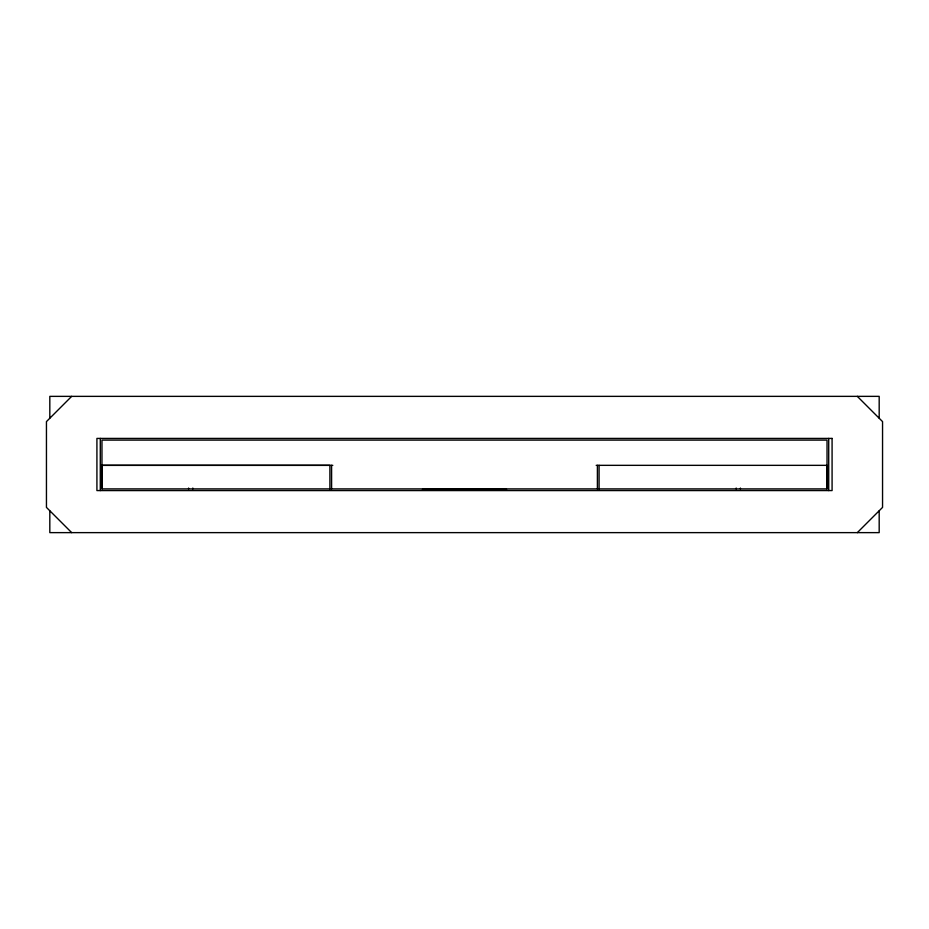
<?xml version="1.0" encoding="UTF-8"?>
<svg xmlns="http://www.w3.org/2000/svg" width="929" height="929" viewBox="0 0 929 929"><rect width="100%" height="100%" fill="white"/><g stroke="black" fill="none" stroke-linecap="round" stroke-linejoin="round"><path stroke-width="1.39" d="M101.958 488.898L101.969 440.102L827.031 440.102L827.031 488.898L101.969 488.898L101.969 465.336L332.803 465.336M331.595 488.886L331.595 465.336M597.393 488.898L597.393 465.336M599.077 488.898L599.077 465.336M71.684 396.358L46.45 421.603L46.45 507.397L71.684 532.631M857.316 532.642L882.55 507.397L882.55 421.603L857.316 396.358M596.186 465.336L827.031 465.348L827.031 488.898M101.946 465.348L329.9 465.348L329.9 488.909M422.451 489.316L506.56 489.316M879.182 418.108L879.182 396.358L49.818 396.369L49.818 418.108M879.182 510.892L879.182 532.631L49.818 532.631L49.818 510.892M828.714 438.418L828.714 490.582M740.401 488.05L740.401 488.898M736.198 488.05L736.198 488.898M192.814 488.05L192.814 488.898M188.61 488.05L188.61 488.898M100.286 438.418L100.286 490.582M832.082 438.418L96.918 438.418L96.918 490.582L832.082 490.57L832.082 438.418"/></g></svg>
